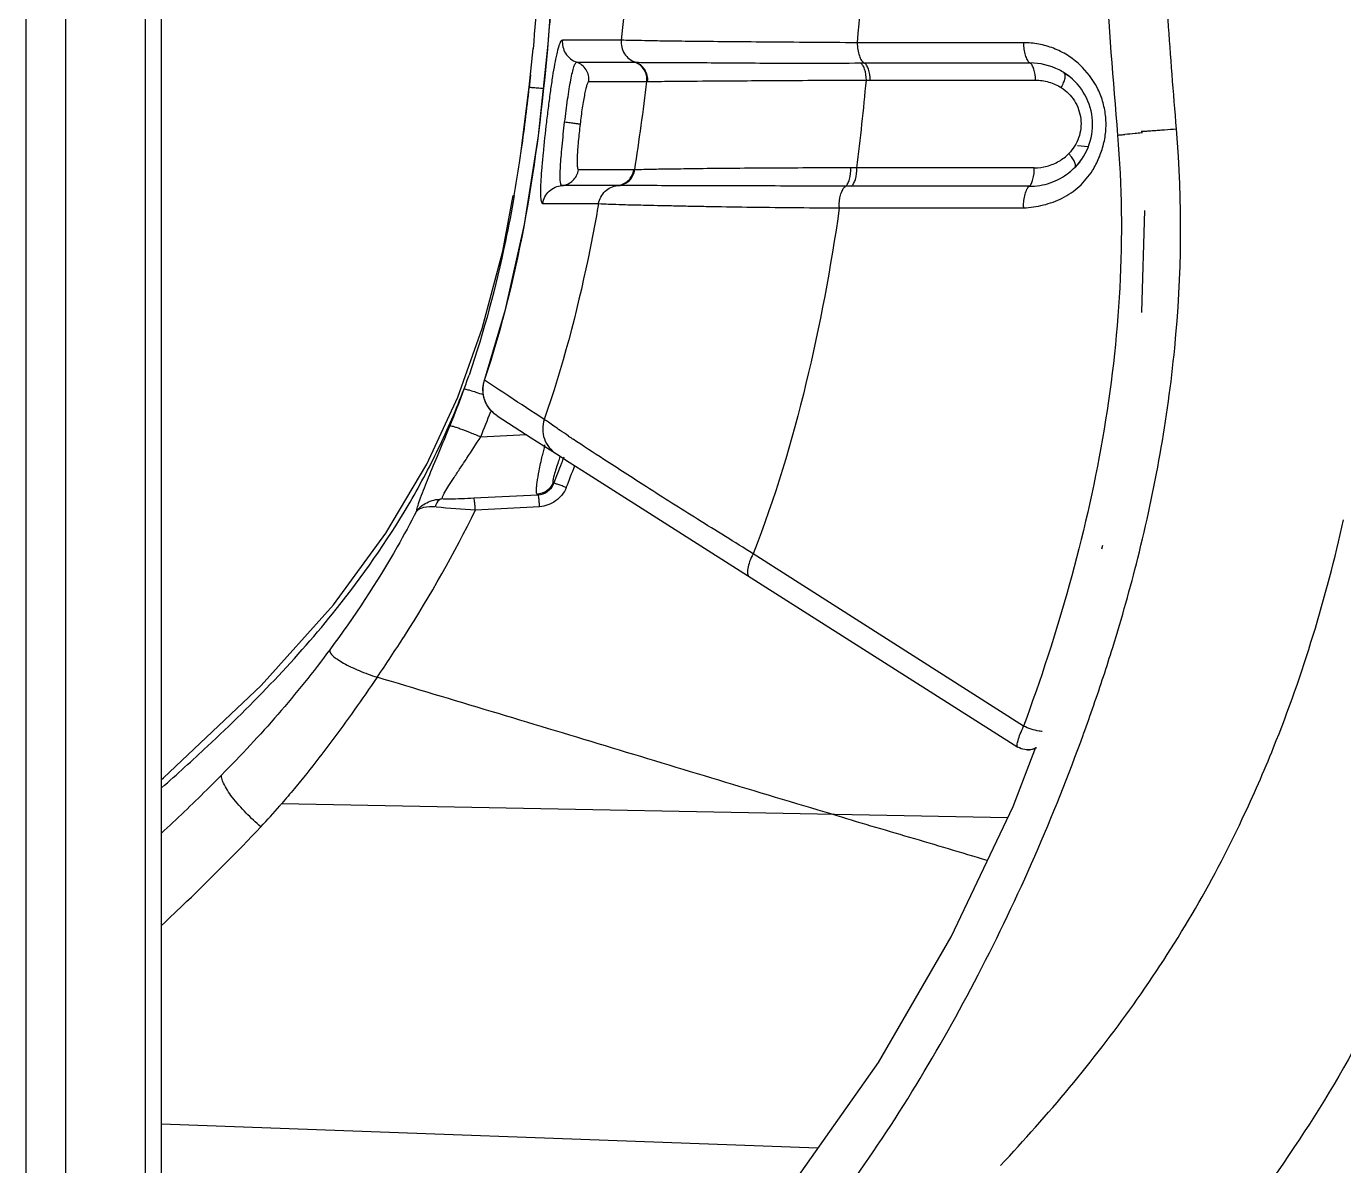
# Model space of a CAD drawing. Header units: millimetres. Extents: x -73584 to -37571, y -61249 to -50748.
# Drawn here: x -48269.71 to -48248.13, y -55175.76 to -55157.1 of the extents above; entities that cross this region are included whole.
import ezdxf

# ---------------------------------------------------------------- set-up
doc = ezdxf.new("R2010")
doc.units = ezdxf.units.MM
doc.header["$LTSCALE"] = 200
for name, color, linetype in [('1', 7, 'Continuous'), ('DIM', 3, 'Continuous'), ('SOLID_1', 7, 'Continuous')]:
    doc.layers.add(name, color=color, linetype=linetype)

# ---------------------------------------------------------------- blocks, each defined once
blk = doc.blocks.new('5569')
at = {"color": 7, "linetype": 'Continuous'}
for p, q in [((-46036.839, -55050.315), (-46036.839, -54818.218)), ((-46037.101, -55042.922), (-46037.101, -54825.611)), ((-46039.052, -55041.77), (-46039.052, -54826.763)), ((-46038.402, -55041.77), (-46038.402, -54826.763))]:
    blk.add_line(p, q, dxfattribs=at)
at = {"layer": '1', "color": 7, "linetype": 'Continuous'}
for p, q in [((-46022.716, -54980.929), (-46025.44, -54980.929)), ((-46030.036, -54981.248), (-46029.086, -54981.248)), ((-46029.085, -54981.248), (-46029.073, -54981.248)), ((-46025.389, -54981.26), (-46025.325, -54981.26)), ((-46025.325, -54981.26), (-46022.61, -54981.26)), ((-46022.048, -54981.423), (-46021.969, -54981.478)), ((-46029.836, -54981.562), (-46028.886, -54981.562)), ((-46028.874, -54981.562), (-46028.886, -54981.562)), ((-46025.291, -54981.542), (-46022.519, -54981.542)), ((-46021.794, -54982.879), (-46021.871, -54982.966)), ((-46029.085, -54983.009), (-46030.007, -54983.01)), ((-46025.447, -54982.978), (-46025.543, -54982.978)), ((-46022.539, -54982.978), (-46025.447, -54982.978)), ((-46029.368, -54983.268), (-46030.278, -54983.268)), ((-46029.35, -54983.268), (-46029.368, -54983.268)), ((-46022.621, -54983.28), (-46025.632, -54983.28)), ((-46025.736, -54983.634), (-46022.716, -54983.634)), ((-46031.546, -54986.455), (-46031.545, -54986.454)), ((-46031.34, -54987.038), (-46030.784, -54987.397)), ((-46030.784, -54987.397), (-46030.368, -54987.664)), ((-46030.368, -54987.664), (-46030.159, -54987.798)), ((-46030.159, -54987.798), (-46029.847, -54987.997)), ((-46029.847, -54987.997), (-46027.06, -54989.767)), ((-46022.715, -54992.122), (-46027.146, -54989.299)), ((-46027.06, -54989.767), (-46022.811, -54992.464)), ((-46022.649, -54992.51), (-46022.65, -54992.51))]:
    blk.add_line(p, q, dxfattribs=at)
for points in [[(-46031.201, -54985.299), (-46030.891, -54983.906), (-46030.664, -54982.456), (-46030.504, -54980.952), (-46030.388, -54979.403), (-46030.299, -54977.809), (-46030.231, -54976.168), (-46030.172, -54974.478), (-46030.118, -54972.734), (-46030.065, -54970.934), (-46030.016, -54969.074), (-46029.968, -54967.152), (-46029.922, -54965.162), (-46029.882, -54963.284)], [(-46029.836, -54981.562), (-46029.704, -54981.563), (-46029.558, -54981.562)], [(-46029.743, -54983.01), (-46029.882, -54983.011), (-46030.007, -54983.01)], [(-46031.34, -54987.038), (-46031.386, -54987.005), (-46031.454, -54986.938), (-46031.508, -54986.859), (-46031.546, -54986.773), (-46031.567, -54986.68), (-46031.571, -54986.586), (-46031.556, -54986.491), (-46031.201, -54985.299)]]:
    blk.add_lwpolyline(points, dxfattribs=at)
for centre, radius, start, end in [((-46086.528, -54976.03), 56.24, 354.897, 355.506), ((-46021.796, -54980.917), 0.921, 180.7904, 182.6164), ((-46022.609, -54982.306), 1.046, 62.8963, 90.0814), ((-46022.607, -54982.301), 1.041, 57.5429, 62.8406), ((-46022.586, -54982.267), 1.001, 315.6147, 57.5157), ((-46067.457, -54976.993), 38.84, 351.0898, 353.2448), ((-46069.099, -54977.525), 43.992, 352.8789, 354.76), ((-46022.87, -54961.273), 21.236, 274.5762, 274.7351), ((-46022.992, -54959.791), 22.723, 274.7341, 274.8896), ((-46022.534, -54982.191), 0.787, 300.5015, 315.4059), ((-46022.609, -54982.243), 1.033, 308.0775, 315.5865), ((-46024.881, -54983.616), 0.855, 179.9816, 181.1908), ((-46021.792, -54983.616), 0.925, 179.9848, 181.1022), ((-46016.416, -54967.01), 24.571, 235.9569, 236.1756), ((-46022.649, -54992.209), 0.301, 270.0345, 275.9639), ((-46022.65, -54992.209), 0.302, 275.9984, 294.1781), ((-46022.654, -54992.205), 0.307, 296.8573, 300.1839)]:
    blk.add_arc(centre, radius, start, end, dxfattribs=at)
for points, knots in [([(-46021.636, -54975.227), (-46021.608, -54975.829), (-46021.486, -54978.235), (-46021.328, -54980.64), (-46021.175, -54982.441)], [0, 0, 0, 0, 0.249914, 1, 1, 1, 1]), ([(-46029.065, -54977.603), (-46029.091, -54978.151), (-46029.153, -54979.246), (-46029.249, -54980.34), (-46029.306, -54980.886)], [0, 0, 0, 0, 0.499773, 1, 1, 1, 1]), ([(-46025.243, -54977.626), (-46025.256, -54977.901), (-46025.308, -54979.003), (-46025.373, -54980.104), (-46025.44, -54980.929)], [0, 0, 0, 0, 0.249739, 1, 1, 1, 1]), ([(-46030.27, -54980.885), (-46030.283, -54980.887), (-46030.3, -54980.909), (-46030.316, -54980.945), (-46030.34, -54981.012), (-46030.367, -54981.125), (-46030.401, -54981.29), (-46030.435, -54981.491), (-46030.468, -54981.72), (-46030.501, -54981.97), (-46030.542, -54982.313), (-46030.579, -54982.647), (-46030.608, -54982.962), (-46030.623, -54983.16), (-46030.63, -54983.323), (-46030.631, -54983.432), (-46030.623, -54983.498), (-46030.616, -54983.533), (-46030.604, -54983.557), (-46030.593, -54983.56)], [0, 0, 0, 0, 0.01409, 0.026764, 0.044202, 0.09212, 0.154527, 0.22929, 0.316345, 0.409917, 0.506966, 0.695931, 0.780622, 0.854366, 0.914953, 0.959672, 0.975369, 0.986915, 1, 1, 1, 1]), ([(-46030.27, -54980.885), (-46030.277, -54980.959), (-46030.249, -54981.08), (-46030.143, -54981.195), (-46030.073, -54981.235), (-46030.036, -54981.248)], [0, 0, 0, 0, 0.483733, 0.744907, 1, 1, 1, 1]), ([(-46029.306, -54980.886), (-46029.401, -54980.885), (-46029.722, -54980.885), (-46030.044, -54980.884), (-46030.27, -54980.885)], [0, 0, 0, 0, 0.294289, 1, 1, 1, 1]), ([(-46029.306, -54980.886), (-46029.313, -54980.962), (-46029.275, -54981.122), (-46029.145, -54981.224), (-46029.073, -54981.248)], [0, 0, 0, 0, 0.502009, 1, 1, 1, 1]), ([(-46025.44, -54980.929), (-46025.695, -54980.927), (-46026.192, -54980.924), (-46026.908, -54980.919), (-46027.554, -54980.913), (-46028.107, -54980.908), (-46028.552, -54980.903), (-46028.886, -54980.896), (-46029.124, -54980.891), (-46029.253, -54980.89), (-46029.306, -54980.886)], [0, 0, 0, 0, 0.197916, 0.38577, 0.555273, 0.699725, 0.814967, 0.900164, 0.958789, 1, 1, 1, 1]), ([(-46025.44, -54980.929), (-46025.439, -54981.002), (-46025.426, -54981.104), (-46025.377, -54981.214), (-46025.343, -54981.251), (-46025.325, -54981.26)], [0, 0, 0, 0, 0.601461, 0.832103, 1, 1, 1, 1]), ([(-46021.793, -54981.292), (-46021.856, -54981.233), (-46021.992, -54981.128), (-46022.221, -54981.013), (-46022.465, -54980.944), (-46022.633, -54980.93), (-46022.716, -54980.929)], [0, 0, 0, 0, 0.254601, 0.505645, 0.753806, 1, 1, 1, 1]), ([(-46022.715, -54980.959), (-46022.714, -54980.993), (-46022.707, -54981.059), (-46022.686, -54981.149), (-46022.655, -54981.218), (-46022.626, -54981.252), (-46022.61, -54981.26)], [0, 0, 0, 0, 0.314433, 0.606603, 0.838355, 1, 1, 1, 1]), ([(-46031.545, -54986.454), (-46031.25, -54985.582), (-46030.811, -54983.783), (-46030.593, -54981.951), (-46030.511, -54981.032)], [0, 0, 0, 0, 0.499773, 1, 1, 1, 1]), ([(-46030.233, -54982.231), (-46030.218, -54982.106), (-46030.195, -54981.924), (-46030.16, -54981.692), (-46030.135, -54981.546), (-46030.11, -54981.425), (-46030.086, -54981.334), (-46030.065, -54981.279), (-46030.049, -54981.253), (-46030.04, -54981.248), (-46030.036, -54981.248)], [0, 0, 0, 0, 0.374979, 0.544045, 0.692787, 0.816276, 0.910125, 0.9709, 0.988795, 1, 1, 1, 1]), ([(-46029.836, -54981.562), (-46029.829, -54981.497), (-46029.861, -54981.357), (-46029.974, -54981.269), (-46030.036, -54981.248)], [0, 0, 0, 0, 0.500738, 1, 1, 1, 1]), ([(-46028.886, -54981.562), (-46028.88, -54981.497), (-46028.911, -54981.358), (-46029.023, -54981.269), (-46029.085, -54981.248)], [0, 0, 0, 0, 0.502063, 1, 1, 1, 1]), ([(-46029.073, -54981.248), (-46028.947, -54981.251), (-46028.717, -54981.254), (-46028.348, -54981.254), (-46027.926, -54981.254), (-46027.398, -54981.259), (-46026.78, -54981.262), (-46026.101, -54981.262), (-46025.63, -54981.261), (-46025.389, -54981.26)], [0, 0, 0, 0, 0.102917, 0.186842, 0.300583, 0.446443, 0.616903, 0.803914, 1, 1, 1, 1]), ([(-46028.874, -54981.562), (-46028.867, -54981.497), (-46028.899, -54981.357), (-46029.011, -54981.269), (-46029.073, -54981.248)], [0, 0, 0, 0, 0.502154, 1, 1, 1, 1]), ([(-46025.291, -54981.542), (-46025.292, -54981.481), (-46025.303, -54981.393), (-46025.345, -54981.298), (-46025.374, -54981.267), (-46025.389, -54981.26)], [0, 0, 0, 0, 0.601192, 0.837456, 1, 1, 1, 1]), ([(-46025.227, -54981.542), (-46025.228, -54981.481), (-46025.241, -54981.394), (-46025.281, -54981.3), (-46025.31, -54981.267), (-46025.325, -54981.26)], [0, 0, 0, 0, 0.597866, 0.830357, 1, 1, 1, 1]), ([(-46022.519, -54981.542), (-46022.52, -54981.481), (-46022.531, -54981.395), (-46022.569, -54981.301), (-46022.595, -54981.268), (-46022.61, -54981.26)], [0, 0, 0, 0, 0.602957, 0.834837, 1, 1, 1, 1]), ([(-46022.098, -54981.664), (-46022.083, -54981.637), (-46022.059, -54981.586), (-46022.037, -54981.523), (-46022.031, -54981.478), (-46022.031, -54981.449), (-46022.039, -54981.429), (-46022.048, -54981.423)], [0, 0, 0, 0, 0.350188, 0.656187, 0.775838, 0.87128, 1, 1, 1, 1]), ([(-46021.587, -54983.022), (-46021.546, -54982.956), (-46021.474, -54982.816), (-46021.399, -54982.592), (-46021.36, -54982.356), (-46021.366, -54982.117), (-46021.414, -54981.882), (-46021.532, -54981.589), (-46021.679, -54981.398), (-46021.793, -54981.292)], [0, 0, 0, 0, 0.123535, 0.248357, 0.374213, 0.500702, 0.627173, 0.752984, 1, 1, 1, 1]), ([(-46029.836, -54981.562), (-46029.843, -54981.562), (-46029.857, -54981.584), (-46029.871, -54981.622), (-46029.889, -54981.688), (-46029.907, -54981.773), (-46029.927, -54981.879), (-46029.953, -54982.044), (-46029.97, -54982.174), (-46029.98, -54982.263)], [0, 0, 0, 0, 0.02791, 0.088064, 0.181289, 0.305016, 0.454687, 0.624737, 1, 1, 1, 1]), ([(-46028.874, -54981.562), (-46028.752, -54981.562), (-46028.393, -54981.558), (-46027.664, -54981.553), (-46026.592, -54981.545), (-46025.757, -54981.542), (-46025.291, -54981.542)], [0, 0, 0, 0, 0.101842, 0.300808, 0.609978, 1, 1, 1, 1]), ([(-46022.519, -54981.542), (-46022.446, -54981.542), (-46022.297, -54981.563), (-46022.16, -54981.624), (-46022.097, -54981.664)], [0, 0, 0, 0, 0.496284, 1, 1, 1, 1]), ([(-46022.097, -54981.664), (-46022.055, -54981.691), (-46021.975, -54981.756), (-46021.845, -54981.917), (-46021.773, -54982.121), (-46021.773, -54982.332), (-46021.807, -54982.485), (-46021.875, -54982.625), (-46021.939, -54982.706), (-46021.973, -54982.743)], [0, 0, 0, 0, 0.122501, 0.247038, 0.499017, 0.626347, 0.752795, 0.877325, 1, 1, 1, 1]), ([(-46030.278, -54983.268), (-46030.287, -54983.268), (-46030.296, -54983.246), (-46030.301, -54983.219), (-46030.305, -54983.183), (-46030.307, -54983.139), (-46030.307, -54983.063), (-46030.302, -54982.95), (-46030.291, -54982.795), (-46030.269, -54982.553), (-46030.248, -54982.362), (-46030.233, -54982.231)], [0, 0, 0, 0, 0.025438, 0.050357, 0.084221, 0.126785, 0.177575, 0.301641, 0.451567, 0.622068, 1, 1, 1, 1]), ([(-46029.98, -54982.263), (-46029.988, -54982.262), (-46030.015, -54982.259), (-46030.069, -54982.251), (-46030.145, -54982.242), (-46030.202, -54982.235), (-46030.233, -54982.231)], [0, 0, 0, 0, 0.097072, 0.3163, 0.637216, 1, 1, 1, 1]), ([(-46029.98, -54982.263), (-46029.992, -54982.357), (-46030.006, -54982.494), (-46030.021, -54982.669), (-46030.027, -54982.78), (-46030.03, -54982.873), (-46030.029, -54982.936), (-46030.024, -54982.975), (-46030.02, -54982.994), (-46030.014, -54983.01), (-46030.007, -54983.01)], [0, 0, 0, 0, 0.376423, 0.547066, 0.69748, 0.821947, 0.915391, 0.949365, 0.974481, 1, 1, 1, 1]), ([(-46021.176, -54982.441), (-46021.105, -54983.273), (-46021.086, -54984.94), (-46021.377, -54987.411), (-46021.928, -54989.81), (-46022.435, -54991.362), (-46022.716, -54992.122)], [0, 0, 0, 0, 0.253423, 0.504698, 0.754029, 1, 1, 1, 1]), ([(-46020.786, -54982.406), (-46020.82, -54982.41), (-46020.91, -54982.418), (-46021, -54982.427), (-46021.055, -54982.431)], [0, 0, 0, 0, 0.386653, 1, 1, 1, 1]), ([(-46020.768, -54982.403), (-46020.768, -54982.403), (-46020.77, -54982.403), (-46020.773, -54982.404), (-46020.779, -54982.405), (-46020.783, -54982.405), (-46020.786, -54982.406)], [0, 0, 0, 0, 0.061032, 0.240227, 0.549577, 1, 1, 1, 1]), ([(-46022.539, -54982.978), (-46022.469, -54982.978), (-46022.327, -54982.959), (-46022.195, -54982.904), (-46022.134, -54982.868)], [0, 0, 0, 0, 0.498516, 1, 1, 1, 1]), ([(-46021.871, -54982.966), (-46021.863, -54982.958), (-46021.861, -54982.935), (-46021.868, -54982.907), (-46021.884, -54982.866), (-46021.919, -54982.81), (-46021.953, -54982.766), (-46021.973, -54982.743)], [0, 0, 0, 0, 0.133391, 0.230305, 0.348779, 0.643616, 1, 1, 1, 1]), ([(-46030.278, -54983.268), (-46030.213, -54983.262), (-46030.081, -54983.204), (-46030.016, -54983.076), (-46030.007, -54983.01)], [0, 0, 0, 0, 0.499142, 1, 1, 1, 1]), ([(-46029.368, -54983.268), (-46029.303, -54983.262), (-46029.173, -54983.202), (-46029.111, -54983.074), (-46029.102, -54983.009)], [0, 0, 0, 0, 0.497623, 1, 1, 1, 1]), ([(-46029.35, -54983.268), (-46029.286, -54983.262), (-46029.156, -54983.202), (-46029.094, -54983.074), (-46029.085, -54983.009)], [0, 0, 0, 0, 0.49765, 1, 1, 1, 1]), ([(-46025.543, -54982.978), (-46025.777, -54982.978), (-46026.234, -54982.979), (-46026.891, -54982.983), (-46027.484, -54982.986), (-46027.991, -54982.992), (-46028.397, -54982.998), (-46028.7, -54983.001), (-46028.917, -54983.006), (-46029.035, -54983.011), (-46029.084, -54983.009)], [0, 0, 0, 0, 0.198443, 0.386738, 0.556674, 0.701258, 0.816012, 0.900295, 0.958424, 1, 1, 1, 1]), ([(-46025.632, -54983.28), (-46025.617, -54983.269), (-46025.59, -54983.231), (-46025.552, -54983.131), (-46025.542, -54983.041), (-46025.543, -54982.978)], [0, 0, 0, 0, 0.177571, 0.414639, 1, 1, 1, 1]), ([(-46025.536, -54983.28), (-46025.52, -54983.269), (-46025.493, -54983.232), (-46025.455, -54983.132), (-46025.446, -54983.041), (-46025.447, -54982.978)], [0, 0, 0, 0, 0.175667, 0.411194, 1, 1, 1, 1]), ([(-46022.716, -54983.634), (-46022.607, -54983.626), (-46022.388, -54983.597), (-46022.073, -54983.485), (-46021.793, -54983.294), (-46021.648, -54983.118), (-46021.587, -54983.022)], [0, 0, 0, 0, 0.246589, 0.494187, 0.744669, 1, 1, 1, 1]), ([(-46022.621, -54983.28), (-46022.606, -54983.269), (-46022.582, -54983.231), (-46022.547, -54983.13), (-46022.538, -54983.041), (-46022.539, -54982.978)], [0, 0, 0, 0, 0.173565, 0.410212, 1, 1, 1, 1]), ([(-46022.621, -54983.28), (-46022.506, -54983.28), (-46022.272, -54983.242), (-46022.063, -54983.129), (-46021.972, -54983.057)], [0, 0, 0, 0, 0.497363, 1, 1, 1, 1]), ([(-46030.593, -54983.56), (-46030.581, -54983.486), (-46030.505, -54983.34), (-46030.354, -54983.274), (-46030.278, -54983.268)], [0, 0, 0, 0, 0.497194, 1, 1, 1, 1]), ([(-46029.676, -54983.564), (-46029.665, -54983.49), (-46029.591, -54983.343), (-46029.442, -54983.275), (-46029.367, -54983.268)], [0, 0, 0, 0, 0.502317, 1, 1, 1, 1]), ([(-46025.632, -54983.28), (-46026.105, -54983.278), (-46026.788, -54983.274), (-46027.652, -54983.273), (-46028.419, -54983.273), (-46028.974, -54983.266), (-46029.35, -54983.268)], [0, 0, 0, 0, 0.38125, 0.551298, 0.697307, 1, 1, 1, 1]), ([(-46025.736, -54983.616), (-46025.736, -54983.551), (-46025.726, -54983.458), (-46025.689, -54983.351), (-46025.663, -54983.309), (-46025.648, -54983.293)], [0, 0, 0, 0, 0.574182, 0.812258, 1, 1, 1, 1]), ([(-46022.717, -54983.616), (-46022.717, -54983.581), (-46022.712, -54983.512), (-46022.695, -54983.414), (-46022.666, -54983.336), (-46022.638, -54983.293), (-46022.621, -54983.28)], [0, 0, 0, 0, 0.295225, 0.583781, 0.825576, 1, 1, 1, 1]), ([(-46030.593, -54983.56), (-46030.532, -54983.561), (-46030.227, -54983.563), (-46029.922, -54983.563), (-46029.678, -54983.564)], [0, 0, 0, 0, 0.199816, 1, 1, 1, 1]), ([(-46029.678, -54983.564), (-46029.731, -54983.864), (-46029.959, -54985.058), (-46030.267, -54986.239), (-46030.57, -54987.098)], [0, 0, 0, 0, 0.250698, 1, 1, 1, 1]), ([(-46029.676, -54983.564), (-46029.621, -54983.567), (-46029.49, -54983.571), (-46029.245, -54983.58), (-46028.902, -54983.588), (-46028.546, -54983.595), (-46028.204, -54983.603), (-46027.791, -54983.611), (-46027.223, -54983.62), (-46026.498, -54983.629), (-46025.994, -54983.632), (-46025.736, -54983.634)], [0, 0, 0, 0, 0.04135, 0.10033, 0.186271, 0.302331, 0.371413, 0.447271, 0.61658, 0.803493, 1, 1, 1, 1]), ([(-46025.734, -54983.634), (-46025.873, -54984.6), (-46026.227, -54986.519), (-46026.79, -54988.392), (-46027.146, -54989.299)], [0, 0, 0, 0, 0.50031, 1, 1, 1, 1]), ([(-46031.34, -54987.038), (-46031.387, -54987.008), (-46031.471, -54986.932), (-46031.551, -54986.784), (-46031.58, -54986.618), (-46031.562, -54986.507), (-46031.544, -54986.454)], [0, 0, 0, 0, 0.252071, 0.499907, 0.747848, 1, 1, 1, 1]), ([(-46030.57, -54987.097), (-46030.763, -54986.972), (-46031.089, -54986.759), (-46031.414, -54986.545), (-46031.544, -54986.454)], [0, 0, 0, 0, 0.592026, 1, 1, 1, 1]), ([(-46030.57, -54987.097), (-46030.586, -54987.148), (-46030.601, -54987.257), (-46030.567, -54987.47), (-46030.457, -54987.608), (-46030.368, -54987.664)], [0, 0, 0, 0, 0.247631, 0.505526, 1, 1, 1, 1]), ([(-46030.172, -54987.37), (-46030.216, -54987.34), (-46030.296, -54987.286), (-46030.405, -54987.211), (-46030.491, -54987.148), (-46030.544, -54987.111), (-46030.571, -54987.098)], [0, 0, 0, 0, 0.33363, 0.600494, 0.817276, 1, 1, 1, 1]), ([(-46027.147, -54989.298), (-46027.448, -54989.107), (-46028.035, -54988.749), (-46028.849, -54988.233), (-46029.527, -54987.794), (-46029.927, -54987.534), (-46030.094, -54987.422)], [0, 0, 0, 0, 0.306233, 0.590165, 0.827637, 1, 1, 1, 1]), ([(-46027.147, -54989.298), (-46027.168, -54989.34), (-46027.203, -54989.42), (-46027.233, -54989.518), (-46027.24, -54989.586), (-46027.237, -54989.632), (-46027.224, -54989.663), (-46027.209, -54989.673)], [0, 0, 0, 0, 0.351468, 0.653592, 0.771818, 0.86699, 1, 1, 1, 1]), ([(-46022.811, -54992.464), (-46022.815, -54992.461), (-46022.82, -54992.449), (-46022.82, -54992.412), (-46022.803, -54992.343), (-46022.768, -54992.241), (-46022.735, -54992.164), (-46022.715, -54992.122)], [0, 0, 0, 0, 0.038513, 0.100912, 0.308399, 0.616186, 1, 1, 1, 1]), ([(-46022.458, -54992.204), (-46022.504, -54992.197), (-46022.592, -54992.174), (-46022.676, -54992.14), (-46022.716, -54992.121)], [0, 0, 0, 0, 0.512327, 1, 1, 1, 1]), ([(-46022.412, -54992.209), (-46022.415, -54992.209), (-46022.431, -54992.208), (-46022.447, -54992.206), (-46022.458, -54992.204)], [0, 0, 0, 0, 0.233728, 1, 1, 1, 1]), ([(-46022.65, -54992.51), (-46022.665, -54992.51), (-46022.721, -54992.506), (-46022.776, -54992.486), (-46022.811, -54992.464)], [0, 0, 0, 0, 0.267167, 1, 1, 1, 1])]:
    blk.add_open_spline(points, degree=3, knots=knots, dxfattribs=at)
for points in [[(-46025.648, -54983.293), (-46025.643, -54983.289), (-46025.638, -54983.284), (-46025.632, -54983.28)], [(-46022.516, -54992.478), (-46022.557, -54992.499), (-46022.604, -54992.51), (-46022.65, -54992.51)]]:
    blk.add_open_spline(points, degree=3, dxfattribs=at)
at = {"layer": 'SOLID_1', "color": 7, "linetype": 'Continuous'}
for p, q in [((-46030.813, -54981.659), (-46030.751, -54981.026)), ((-46030.792, -54981.454), (-46030.813, -54981.658)), ((-46030.949, -54982.74), (-46030.813, -54981.658)), ((-46030.813, -54981.658), (-46030.813, -54981.658)), ((-46021.658, -54982.634), (-46021.832, -54982.615)), ((-46031.607, -54987.382), (-46030.865, -54987.345)), ((-46031.722, -54988.385), (-46030.67, -54988.332)), ((-46030.681, -54988.325), (-46030.686, -54988.322)), ((-46030.67, -54988.332), (-46030.686, -54988.322)), ((-46030.67, -54988.332), (-46030.675, -54988.328)), ((-46030.409, -54988.144), (-46030.423, -54988.135)), ((-46030.643, -54988.531), (-46031.695, -54988.584)), ((-46021.432, -54989.219), (-46021.415, -54989.16)), ((-46022.888, -54993.438), (-46022.512, -54992.465)), ((-46022.975, -54993.621), (-46034.87, -54993.392)), ((-46026.084, -54999.036), (-46036.839, -54998.638))]:
    blk.add_line(p, q, dxfattribs=at)
for points in [[(-46031.981, -54986.731), (-46031.582, -54985.608), (-46031.245, -54984.345), (-46031.074, -54983.43)], [(-46020.777, -54985.346), (-46020.776, -54985.338), (-46020.73, -54983.679)], [(-46036.839, -54992.998), (-46036.803, -54992.968), (-46035.204, -54991.456), (-46034.022, -54990.135), (-46033.16, -54988.961), (-46032.49, -54987.829), (-46031.981, -54986.731)], [(-46031.39, -55004.222), (-46029.719, -55002.94), (-46027.938, -55001.271), (-46026.423, -54999.517), (-46025.094, -54997.633), (-46023.903, -54995.573), (-46022.888, -54993.438)]]:
    blk.add_lwpolyline(points, dxfattribs=at)
for centre, radius, start, end in [((-46070.847, -54977.439), 40.256, 354.2766, 354.8888), ((-46058.539, -54978.733), 27.88, 351.737, 353.978), ((-46055.12, -54979.228), 24.425, 350.0873, 351.3661), ((-46056.289, -54979.047), 25.608, 351.359, 351.7092), ((-46046.842, -54981.214), 15.902, 340.2043, 341.0766), ((-46046.407, -54981.368), 15.44, 337.804, 340.1973), ((-46046.179, -54981.416), 15.746, 337.734, 339.3499), ((-46015.898, -54990.855), 15.038, 167.175, 167.8771), ((-46047.636, -54981.231), 18.562, 338.1355, 339.2421), ((-46047.786, -54981.174), 18.722, 339.2411, 339.5646), ((-46047.608, -54981.229), 18.751, 338.127, 339.3056), ((-46030.469, -54968.382), 20.235, 264.6993, 266.5246), ((-46051.985, -54981.257), 32.188, 340.0297, 341.8079), ((-46043.757, -54985.736), 11.73, 316.7808, 319.022), ((-46043.537, -54985.931), 11.436, 319.0341, 319.2741)]:
    blk.add_arc(centre, radius, start, end, dxfattribs=at)
for points, knots in [([(-46020.209, -54982.343), (-46020.26, -54981.747), (-46020.444, -54979.364), (-46020.569, -54976.976), (-46020.657, -54975.186)], [0, 0, 0, 0, 0.250332, 1, 1, 1, 1]), ([(-46030.579, -54978.497), (-46030.591, -54978.709), (-46030.638, -54979.552), (-46030.695, -54980.395), (-46030.751, -54981.026)], [0, 0, 0, 0, 0.250845, 1, 1, 1, 1]), ([(-46030.813, -54981.658), (-46030.812, -54981.657), (-46030.805, -54981.659), (-46030.796, -54981.657), (-46030.776, -54981.66), (-46030.75, -54981.661), (-46030.717, -54981.664), (-46030.66, -54981.669), (-46030.614, -54981.674), (-46030.581, -54981.677)], [0, 0, 0, 0, 0.017173, 0.066636, 0.147776, 0.259858, 0.402134, 0.573849, 1, 1, 1, 1]), ([(-46020.844, -54989.371), (-46020.561, -54988.243), (-46020.139, -54985.911), (-46020.108, -54983.536), (-46020.209, -54982.343)], [0, 0, 0, 0, 0.492901, 1, 1, 1, 1]), ([(-46020.209, -54982.343), (-46020.274, -54982.349), (-46020.372, -54982.356), (-46020.5, -54982.366), (-46020.588, -54982.372), (-46020.655, -54982.377), (-46020.702, -54982.38), (-46020.73, -54982.382), (-46020.753, -54982.382), (-46020.772, -54982.384), (-46020.78, -54982.382), (-46020.788, -54982.384), (-46020.788, -54982.383)], [0, 0, 0, 0, 0.339568, 0.506335, 0.661147, 0.796364, 0.854014, 0.903597, 0.94404, 0.974278, 0.993253, 1, 1, 1, 1]), ([(-46031.059, -54983.433), (-46031.103, -54983.683), (-46031.293, -54984.675), (-46031.554, -54985.655), (-46031.799, -54986.371)], [0, 0, 0, 0, 0.2514, 1, 1, 1, 1]), ([(-46033.975, -54990.205), (-46033.545, -54989.668), (-46032.945, -54988.813), (-46032.287, -54987.581), (-46032.008, -54986.931), (-46031.88, -54986.599)], [0, 0, 0, 0, 0.493451, 0.745104, 1, 1, 1, 1]), ([(-46031.88, -54986.599), (-46031.876, -54986.598), (-46031.866, -54986.6), (-46031.835, -54986.606), (-46031.774, -54986.624), (-46031.679, -54986.653), (-46031.606, -54986.678), (-46031.566, -54986.692)], [0, 0, 0, 0, 0.030122, 0.089884, 0.294895, 0.606327, 1, 1, 1, 1]), ([(-46014.442, -54986.899), (-46014.521, -54987.636), (-46014.71, -54989.112), (-46015.111, -54991.314), (-46015.67, -54993.473), (-46016.394, -54995.588), (-46017.388, -54997.672), (-46018.714, -54999.703), (-46020.258, -55001.668), (-46022.496, -55004.076), (-46025.505, -55006.757), (-46029.212, -55009.784), (-46032.956, -55012.744), (-46035.437, -55014.735), (-46036.664, -55015.749)], [0, 0, 0, 0, 0.058867, 0.118112, 0.177536, 0.235818, 0.295328, 0.360365, 0.427931, 0.493544, 0.621077, 0.747458, 0.873631, 1, 1, 1, 1]), ([(-46032.657, -54988.6), (-46032.652, -54988.569), (-46032.632, -54988.495), (-46032.57, -54988.312), (-46032.455, -54988.026), (-46032.291, -54987.633), (-46032.172, -54987.35), (-46032.111, -54987.201)], [0, 0, 0, 0, 0.063044, 0.151163, 0.387187, 0.677731, 1, 1, 1, 1]), ([(-46032.111, -54987.201), (-46032.106, -54987.199), (-46032.089, -54987.204), (-46032.055, -54987.212), (-46032.005, -54987.229), (-46031.912, -54987.261), (-46031.777, -54987.313), (-46031.665, -54987.358), (-46031.607, -54987.382)], [0, 0, 0, 0, 0.031311, 0.096675, 0.194507, 0.322939, 0.650907, 1, 1, 1, 1]), ([(-46032.231, -54988.399), (-46032.241, -54988.394), (-46032.225, -54988.34), (-46032.191, -54988.281), (-46032.124, -54988.169), (-46032.039, -54988.041), (-46031.941, -54987.892), (-46031.793, -54987.672), (-46031.683, -54987.499), (-46031.607, -54987.382)], [0, 0, 0, 0, 0.028236, 0.098679, 0.205057, 0.337393, 0.487978, 0.651275, 1, 1, 1, 1]), ([(-46030.686, -54988.322), (-46030.691, -54988.318), (-46030.696, -54988.297), (-46030.697, -54988.26), (-46030.693, -54988.203), (-46030.679, -54988.093), (-46030.649, -54987.922), (-46030.618, -54987.777), (-46030.601, -54987.697)], [0, 0, 0, 0, 0.030531, 0.090257, 0.180565, 0.299657, 0.611664, 1, 1, 1, 1]), ([(-46030.308, -54987.703), (-46030.318, -54987.732), (-46030.353, -54987.835), (-46030.386, -54987.937), (-46030.407, -54988.012)], [0, 0, 0, 0, 0.286879, 1, 1, 1, 1]), ([(-46030.407, -54988.012), (-46030.41, -54988.023), (-46030.418, -54988.058), (-46030.427, -54988.093), (-46030.427, -54988.117)], [0, 0, 0, 0, 0.32935, 1, 1, 1, 1]), ([(-46030.427, -54988.117), (-46030.427, -54988.119), (-46030.427, -54988.125), (-46030.426, -54988.132), (-46030.423, -54988.135)], [0, 0, 0, 0, 0.347999, 1, 1, 1, 1]), ([(-46030.423, -54988.135), (-46030.444, -54988.187), (-46030.517, -54988.28), (-46030.63, -54988.319), (-46030.686, -54988.322)], [0, 0, 0, 0, 0.500396, 1, 1, 1, 1]), ([(-46030.67, -54988.332), (-46030.614, -54988.329), (-46030.502, -54988.289), (-46030.43, -54988.196), (-46030.409, -54988.144)], [0, 0, 0, 0, 0.500158, 1, 1, 1, 1]), ([(-46030.643, -54988.531), (-46030.645, -54988.507), (-46030.648, -54988.461), (-46030.654, -54988.401), (-46030.66, -54988.359), (-46030.666, -54988.34), (-46030.668, -54988.333), (-46030.67, -54988.332)], [0, 0, 0, 0, 0.354624, 0.681935, 0.904866, 0.968656, 1, 1, 1, 1]), ([(-46030.207, -54988.215), (-46030.242, -54988.301), (-46030.365, -54988.456), (-46030.551, -54988.522), (-46030.644, -54988.527)], [0, 0, 0, 0, 0.500411, 1, 1, 1, 1]), ([(-46030.207, -54988.215), (-46030.23, -54988.206), (-46030.275, -54988.189), (-46030.335, -54988.165), (-46030.379, -54988.152), (-46030.402, -54988.143), (-46030.409, -54988.144)], [0, 0, 0, 0, 0.345778, 0.671373, 0.898886, 1, 1, 1, 1]), ([(-46032.657, -54988.6), (-46032.617, -54988.541), (-46032.489, -54988.441), (-46032.334, -54988.405), (-46032.25, -54988.401)], [0, 0, 0, 0, 0.460325, 1, 1, 1, 1]), ([(-46032.354, -54988.53), (-46032.417, -54988.526), (-46032.523, -54988.529), (-46032.628, -54988.569), (-46032.657, -54988.6)], [0, 0, 0, 0, 0.598384, 1, 1, 1, 1]), ([(-46032.25, -54988.401), (-46032.262, -54988.402), (-46032.315, -54988.427), (-46032.345, -54988.485), (-46032.354, -54988.53)], [0, 0, 0, 0, 0.209199, 1, 1, 1, 1]), ([(-46032.231, -54988.399), (-46032.194, -54988.399), (-46032.024, -54988.398), (-46031.855, -54988.391), (-46031.722, -54988.385)], [0, 0, 0, 0, 0.217721, 1, 1, 1, 1]), ([(-46031.695, -54988.584), (-46031.697, -54988.56), (-46031.7, -54988.514), (-46031.706, -54988.454), (-46031.712, -54988.412), (-46031.718, -54988.392), (-46031.72, -54988.386), (-46031.722, -54988.385)], [0, 0, 0, 0, 0.354694, 0.682058, 0.904961, 0.968708, 1, 1, 1, 1]), ([(-46032.658, -54988.6), (-46032.76, -54988.797), (-46033.188, -54989.583), (-46033.681, -54990.332), (-46034.082, -54990.872)], [0, 0, 0, 0, 0.248358, 1, 1, 1, 1]), ([(-46033.305, -54991.322), (-46033.153, -54991.099), (-46032.568, -54990.214), (-46032.041, -54989.291), (-46031.695, -54988.58)], [0, 0, 0, 0, 0.254522, 1, 1, 1, 1]), ([(-46019.133, -54993.642), (-46018.95, -54993.258), (-46018.258, -54991.676), (-46017.757, -54990.014), (-46017.472, -54988.745)], [0, 0, 0, 0, 0.246765, 1, 1, 1, 1]), ([(-46021.406, -54991.307), (-46021.354, -54991.149), (-46021.15, -54990.509), (-46020.967, -54989.862), (-46020.844, -54989.371)], [0, 0, 0, 0, 0.246303, 1, 1, 1, 1]), ([(-46036.837, -54993.133), (-46036.583, -54992.909), (-46035.57, -54991.995), (-46034.616, -54991.008), (-46033.975, -54990.206)], [0, 0, 0, 0, 0.248041, 1, 1, 1, 1]), ([(-46034.082, -54990.872), (-46034.351, -54991.235), (-46034.917, -54991.94), (-46035.536, -54992.6), (-46035.853, -54992.922)], [0, 0, 0, 0, 0.499796, 1, 1, 1, 1]), ([(-46034.082, -54990.872), (-46034.089, -54990.908), (-46034.034, -54990.972), (-46033.952, -54991.032), (-46033.809, -54991.119), (-46033.593, -54991.22), (-46033.406, -54991.29), (-46033.305, -54991.321)], [0, 0, 0, 0, 0.12078, 0.22188, 0.348315, 0.657002, 1, 1, 1, 1]), ([(-46033.305, -54991.321), (-46033.428, -54991.501), (-46033.677, -54991.858), (-46034.059, -54992.385), (-46034.388, -54992.813), (-46034.659, -54993.146), (-46034.799, -54993.307), (-46034.867, -54993.389)], [0, 0, 0, 0, 0.252073, 0.503374, 0.753002, 0.876866, 1, 1, 1, 1]), ([(-46025.85, -54993.566), (-46027.09, -54993.197), (-46029.573, -54992.441), (-46032.058, -54991.694), (-46033.305, -54991.321)], [0, 0, 0, 0, 0.498483, 1, 1, 1, 1]), ([(-46031.218, -55005.228), (-46030.955, -55005.042), (-46030.43, -55004.666), (-46029.42, -55003.855), (-46027.704, -55002.317), (-46025.504, -54999.751), (-46023.351, -54996.19), (-46022.223, -54993.6), (-46021.733, -54992.251)], [0, 0, 0, 0, 0.059246, 0.118571, 0.237983, 0.482337, 0.736196, 1, 1, 1, 1]), ([(-46035.853, -54992.922), (-46035.934, -54993.004), (-46036.257, -54993.327), (-46036.588, -54993.642), (-46036.838, -54993.875)], [0, 0, 0, 0, 0.250963, 1, 1, 1, 1]), ([(-46035.209, -54993.769), (-46035.293, -54993.699), (-46035.459, -54993.544), (-46035.667, -54993.308), (-46035.801, -54993.113), (-46035.851, -54992.987), (-46035.857, -54992.94), (-46035.853, -54992.922)], [0, 0, 0, 0, 0.302917, 0.624555, 0.872015, 0.949958, 1, 1, 1, 1]), ([(-46023.309, -54994.323), (-46023.732, -54994.197), (-46024.578, -54993.941), (-46025.428, -54993.698), (-46025.85, -54993.566)], [0, 0, 0, 0, 0.499655, 1, 1, 1, 1]), ([(-46023.094, -54999.319), (-46022.314, -54998.489), (-46020.819, -54996.711), (-46019.631, -54994.707), (-46019.133, -54993.642)], [0, 0, 0, 0, 0.492198, 1, 1, 1, 1]), ([(-46036.837, -54995.385), (-46036.699, -54995.256), (-46036.144, -54994.73), (-46035.603, -54994.189), (-46035.209, -54993.769)], [0, 0, 0, 0, 0.247363, 1, 1, 1, 1])]:
    blk.add_open_spline(points, degree=3, knots=knots, dxfattribs=at)
blk = doc.blocks.new('*U670')
at = {"layer": 'DIM', "color": 3}
blk.add_blockref('5569', (46037.067, 54931.016), dxfattribs=at)
blk = doc.blocks.new('*U671')
at = {"layer": 'DIM', "color": 0, "linetype": 'ByBlock', "lineweight": -2, "transparency": 16777216}
blk.add_blockref('*U670', (0, 0), dxfattribs=at)

msp = doc.modelspace()

# ---------------------------------------------------------------- block references
at = {"layer": 'DIM', "color": 3}
msp.add_blockref('*U671', (-48267.725, -55107.458), dxfattribs=at)

doc.saveas('drawing.dxf')
